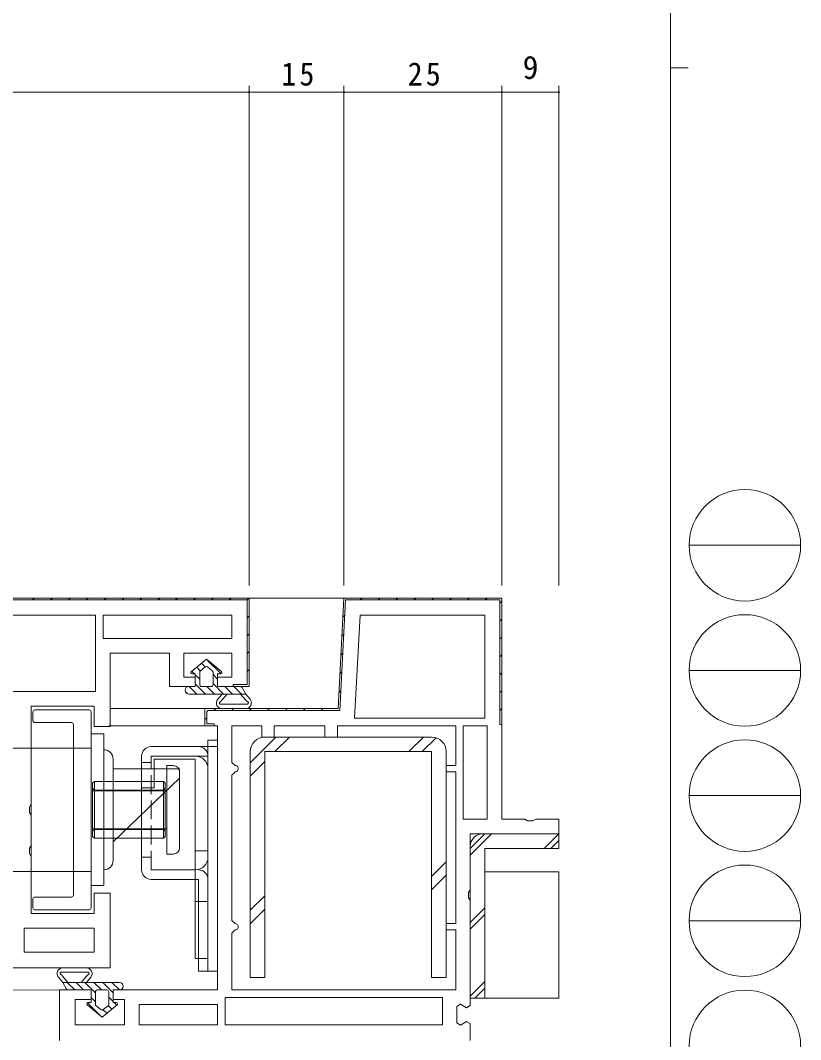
# Model space of a CAD drawing. Units: millimetres on the paper. Extents: x -420 to 373, y -297 to 267.
# Drawn here: x 249.4 to 372.9, y -151.8 to 9.4 of the extents above; entities that cross this region are included whole.
import ezdxf
from ezdxf.enums import TextEntityAlignment as Align

# ---------------------------------------------------------------- set-up
doc = ezdxf.new("R2010")
doc.units = ezdxf.units.MM
doc.linetypes.add('DASHED3', pattern=[4, 3, -1])
for name, color, linetype, lineweight in [('0-1_YKK_ZWAK', 7, 'Continuous', 9), ('0-3_YKK_12', 2, 'Continuous', 9), ('0-4_YKK_D', 6, 'Continuous', 9), ('0-6_YKK_13', 4, 'Continuous', 9), ('0-7_YKK_11', 7, 'Continuous', 9)]:
    doc.layers.add(name, color=color, linetype=linetype, lineweight=lineweight)
doc.styles.add('ＭＳ ゴシック', font='')
doc.styles.get('ＭＳ ゴシック').set_extended_font_data('MS Gothic')

msp = doc.modelspace()

# ---------------------------------------------------------------- linework, layer by layer
at = {"layer": '0-1_YKK_ZWAK'}
for p, q in [((352.3, 264.4), (352.3, -260.6)), ((352.3, 1.9), (355.1, 1.9)), ((355.276, -73.616), (372.916, -73.616)), ((355.276, -93.412), (372.916, -93.412)), ((355.276, -113.208), (372.916, -113.208)), ((355.276, -133.004), (372.916, -133.004))]:
    msp.add_line(p, q, dxfattribs=at)
for centre in [(364.096, -73.616), (364.096, -93.412), (364.096, -113.208), (364.096, -133.004), (364.096, -152.8)]:
    msp.add_circle(centre, 8.82, dxfattribs=at)
at = {"layer": '0-3_YKK_12'}
for p, q in [((301.105, -81.954), (285.13, -81.954)), ((279.13, -99.447), (263.63, -99.447)), ((279.13, -102.147), (263.439, -102.147)), ((256.13, -143.954), (246.63, -143.957))]:
    msp.add_line(p, q, dxfattribs=at)
at = {"layer": '0-4_YKK_D'}
for p, q in [((285.63, -79.954), (285.63, -0.954)), ((285.63, -79.954), (285.63, -0.954)), ((300.63, -79.954), (300.63, -0.954)), ((300.63, -79.954), (300.63, -0.954)), ((325.63, -79.954), (325.63, -0.954)), ((325.63, -79.954), (325.63, -0.954)), ((334.63, -79.954), (334.63, -0.954)), ((155.63, -1.954), (285.63, -1.954)), ((285.63, -1.954), (300.63, -1.954)), ((300.63, -1.954), (325.63, -1.954)), ((325.63, -1.954), (334.63, -1.954))]:
    msp.add_line(p, q, dxfattribs=at)
for centre, start, end in [((285.63, -1.954), 0, 180), ((285.63, -1.954), 0, 180), ((285.63, -1.954), 180, 0), ((285.63, -1.954), 180, 0), ((300.63, -1.954), 0, 180), ((300.63, -1.954), 0, 180), ((300.63, -1.954), 180, 0), ((300.63, -1.954), 180, 0), ((325.63, -1.954), 0, 180), ((325.63, -1.954), 0, 180), ((325.63, -1.954), 180, 0), ((325.63, -1.954), 180, 0), ((334.63, -1.954), 0, 180), ((334.63, -1.954), 180, 0)]:
    msp.add_arc(centre, 0.106, start, end, dxfattribs=at)
at = {"layer": '0-6_YKK_13'}
for p, q in [((278.88, -91.649), (276.504, -93.59)), ((278.88, -91.649), (281.256, -93.59)), ((279.081, -91.813), (281.202, -93.935)), ((277.344, -92.905), (277.914, -93.475)), ((278.69, -92.837), (277.94, -93.45)), ((278.122, -92.269), (278.69, -92.837)), ((279.82, -93.45), (279.07, -92.837)), ((276.565, -93.54), (276.974, -93.949)), ((277.13, -93.949), (276.632, -93.949)), ((277.13, -93.949), (277.13, -95.949)), ((277.13, -94.105), (277.83, -94.805)), ((277.83, -95.649), (277.83, -93.683)), ((279.93, -93.683), (279.93, -95.649)), ((279.93, -94.077), (280.63, -94.777)), ((280.63, -93.949), (280.63, -95.949)), ((281.128, -93.949), (280.63, -93.949)), ((277.13, -95.949), (276.13, -95.949)), ((276.147, -95.95), (277.346, -97.149)), ((277.13, -95.519), (278.76, -97.149)), ((279.63, -95.949), (278.13, -95.949)), ((278.974, -95.949), (280.174, -97.149)), ((279.93, -95.491), (281.588, -97.149)), ((284.258, -95.949), (280.63, -95.949)), ((281.803, -95.949), (283.003, -97.149)), ((283.217, -95.949), (284.417, -97.149)), ((275.587, -96.805), (275.874, -97.092)), ((276.13, -97.149), (285.097, -97.149)), ((281.373, -97.149), (280.679, -97.975)), ((282.172, -97.149), (281.345, -98.133)), ((284.297, -97.149), (285.124, -98.133)), ((251.432, -101.349), (251.432, -99.949)), ((260.33, -99.649), (251.732, -99.649)), ((260.63, -99.949), (260.63, -130.95)), ((281.135, -98.754), (285.342, -98.754)), ((281.368, -99.454), (285.102, -99.454)), ((251.732, -101.649), (257.531, -101.649)), ((257.831, -101.949), (257.831, -128.95)), ((260.631, -103.452), (260.631, -127.452)), ((279.129, -104.457), (280.63, -104.457)), ((279.129, -140.957), (279.129, -104.457)), ((289.888, -103.954), (285.83, -108.012)), ((288.13, -103.954), (314.53, -103.954)), ((292.011, -103.954), (289.711, -106.254)), ((313.222, -103.954), (310.922, -106.254)), ((315.235, -104.065), (313.045, -106.254)), ((210.632, -105.702), (260.629, -105.702)), ((251.129, -105.702), (251.129, -125.202)), ((277.629, -105.457), (270.129, -105.457)), ((277.629, -105.457), (270.129, -105.457)), ((279.129, -105.457), (270.129, -105.457)), ((279.129, -105.457), (280.63, -105.457)), ((279.129, -106.957), (279.129, -105.457)), ((280.63, -105.457), (280.63, -140.957)), ((264.131, -107.452), (264.131, -123.452)), ((268.629, -106.957), (268.629, -111.957)), ((268.629, -106.957), (268.629, -111.957)), ((268.629, -106.957), (268.629, -124.957)), ((268.629, -107.958), (270.129, -107.958)), ((270.129, -106.957), (279.129, -106.957)), ((277.129, -107.457), (270.629, -107.457)), ((277.129, -107.457), (270.629, -107.457)), ((277.129, -107.457), (277.129, -138.957)), ((277.129, -107.457), (277.129, -138.957)), ((279.129, -106.957), (279.129, -138.957)), ((279.129, -106.957), (279.129, -138.957)), ((288.13, -107.835), (285.83, -110.135)), ((264.131, -108.952), (269.632, -108.952)), ((269.632, -108.952), (274.632, -108.952)), ((273.633, -108.458), (272.633, -108.458)), ((272.633, -122.458), (272.633, -108.458)), ((274.632, -110.452), (274.632, -108.952)), ((274.633, -121.458), (274.633, -109.458)), ((279.129, -122.957), (279.129, -108.957)), ((272.083, -110.958), (261.183, -110.957)), ((274.632, -110.452), (269.632, -115.244)), ((272.083, -119.957), (272.083, -110.957)), ((272.384, -111.257), (272.083, -110.957)), ((260.883, -111.257), (260.883, -119.657)), ((261.183, -112.357), (260.883, -112.057)), ((272.384, -112.457), (260.883, -112.457)), ((272.083, -112.357), (261.183, -112.357)), ((272.083, -112.357), (272.384, -112.057)), ((272.384, -119.657), (272.384, -111.257)), ((272.633, -112.457), (272.384, -112.457)), ((269.632, -115.244), (264.131, -120.515)), ((261.183, -118.557), (260.883, -118.857)), ((272.083, -118.557), (261.183, -118.557)), ((272.083, -118.557), (272.384, -118.857)), ((324.024, -119.254), (320.63, -122.648)), ((322.963, -119.254), (320.63, -121.587)), ((322.63, -119.254), (334.63, -119.254)), ((334.63, -119.254), (332.33, -121.554)), ((334.63, -119.254), (334.63, -121.554)), ((260.883, -119.657), (261.183, -119.957)), ((272.083, -119.958), (261.183, -119.957)), ((272.083, -119.957), (272.384, -119.657)), ((334.63, -120.315), (333.392, -121.554)), ((273.633, -122.458), (272.633, -122.458)), ((277.129, -121.957), (279.129, -121.957)), ((320.63, -145.254), (320.63, -121.254)), ((322.93, -121.554), (322.93, -145.254)), ((334.63, -121.554), (322.93, -121.554)), ((268.629, -122.957), (270.129, -122.957)), ((316.83, -123.681), (314.53, -125.981)), ((210.632, -125.202), (260.631, -125.202)), ((270.129, -124.957), (277.129, -124.957)), ((334.63, -125.254), (322.93, -125.254)), ((270.129, -126.457), (277.629, -126.457)), ((277.629, -140.957), (277.629, -126.457)), ((279.129, -140.957), (279.129, -126.457)), ((316.83, -125.804), (314.53, -128.104)), ((260.631, -127.452), (262.632, -127.452)), ((251.431, -129.55), (251.431, -130.95)), ((251.731, -129.25), (257.531, -129.25)), ((277.129, -129.957), (279.129, -129.957)), ((288.13, -129.046), (285.83, -131.346)), ((260.33, -131.25), (251.731, -131.25)), ((288.13, -131.169), (285.83, -133.469)), ((322.93, -130.954), (320.63, -133.254)), ((322.93, -132.015), (320.63, -134.315)), ((279.129, -138.957), (277.129, -138.957)), ((279.129, -138.957), (277.129, -138.957)), ((260.125, -141.149), (255.919, -141.149)), ((256.963, -142.754), (256.136, -141.77)), ((259.892, -140.449), (256.158, -140.449)), ((259.088, -142.754), (259.915, -141.77)), ((277.629, -140.957), (279.129, -140.957)), ((280.63, -140.957), (279.129, -140.957)), ((265.13, -142.754), (256.163, -142.754)), ((258.043, -143.954), (256.843, -142.754)), ((259.458, -143.954), (258.258, -142.754)), ((261.33, -144.412), (259.672, -142.754)), ((259.887, -142.754), (260.581, -141.928)), ((262.286, -143.954), (261.086, -142.754)), ((264.13, -144.383), (262.5, -142.754)), ((265.114, -143.953), (263.914, -142.754)), ((265.673, -143.098), (265.386, -142.811)), ((322.93, -142.621), (320.63, -144.921)), ((257.002, -143.954), (260.63, -143.954)), ((260.63, -145.954), (260.63, -143.954)), ((261.33, -146.22), (261.33, -144.254)), ((261.63, -143.954), (263.13, -143.954)), ((263.43, -144.254), (263.43, -146.22)), ((264.13, -143.954), (265.13, -143.954)), ((264.13, -145.954), (264.13, -143.954)), ((287.33, -143.954), (289.93, -143.954)), ((322.93, -143.683), (321.359, -145.254)), ((262.38, -148.254), (260.004, -146.312)), ((262.179, -148.089), (260.058, -145.968)), ((260.132, -145.954), (260.63, -145.954)), ((261.33, -145.826), (260.63, -145.126)), ((261.44, -146.452), (262.19, -147.065)), ((262.38, -148.254), (264.756, -146.312)), ((262.57, -147.065), (263.32, -146.452)), ((263.916, -146.998), (263.346, -146.428)), ((264.13, -145.798), (263.43, -145.098)), ((264.13, -145.954), (264.628, -145.954)), ((264.695, -146.362), (264.286, -145.954)), ((322.93, -145.254), (320.63, -145.254)), ((263.138, -147.634), (262.57, -147.066))]:
    msp.add_line(p, q, dxfattribs=at)
at = {"layer": '0-6_YKK_13', "linetype": 'DASHED3'}
msp.add_line((270.129, -124.957), (270.129, -106.957), dxfattribs=at)
at = {"layer": '0-6_YKK_13'}
for points in [[(284.52, -96.104), (285.097, -97.149), (285.791, -97.975)], [(260.631, -103.452), (262.632, -103.452), (262.632, -127.452)], [(316.83, -106.254), (316.83, -141.954), (314.53, -141.954), (314.53, -106.254), (288.13, -106.254), (288.13, -141.954), (285.83, -141.954), (285.83, -106.254)], [(270.629, -107.457), (270.629, -111.957), (268.629, -111.957)], [(270.629, -107.457), (270.629, -111.957), (268.629, -111.957)], [(261.183, -119.957), (261.183, -110.957), (260.883, -111.257)], [(272.633, -118.458), (272.384, -118.458), (260.883, -118.457)], [(334.63, -125.254), (334.63, -145.254), (322.93, -145.254)], [(256.74, -143.798), (256.163, -142.754), (255.469, -141.928)]]:
    msp.add_lwpolyline(points, dxfattribs=at)
for centre, radius, start, end in [((278.13, -93.683), 0.3, 129.25259, 180), ((278.88, -93.07), 0.3, 50.74739, 129.25259), ((279.63, -93.683), 0.3, 0, 50.74739), ((276.632, -93.747), 0.202, 129.25259, 270), ((281.128, -93.747), 0.202, 270, 50.74739), ((276.13, -96.549), 0.6, 90, 270), ((278.13, -95.649), 0.3, 180, 270), ((279.63, -95.649), 0.3, 270, 0), ((284.258, -96.249), 0.3, 28.88658, 89.99998), ((281.368, -98.554), 0.9, 139.95366, 270), ((280.58, -97.49), 1, 297.55611, 319.95366), ((285.102, -98.554), 0.9, 270, 40.04633), ((285.89, -97.49), 1, 220.04633, 242.44388), ((251.732, -99.949), 0.3, 90, 179.99965), ((260.33, -99.949), 0.3, 359.99983, 89.99973), ((281.135, -98.554), 0.2, 117.55611, 295.27687), ((285.335, -98.554), 0.2, 244.72311, 62.44388), ((251.732, -101.349), 0.3, 179.99965, 270), ((257.531, -101.949), 0.3, 0, 89.99956), ((288.13, -106.254), 2.3, 90, 180), ((314.53, -106.254), 2.3, 0, 90), ((262.632, -107.452), 1.5, 0, 90), ((270.129, -106.957), 1.5, 90, 180), ((270.129, -106.957), 1.5, 90, 180), ((270.129, -106.957), 1.5, 90, 180), ((277.629, -106.957), 1.5, 0, 90), ((277.629, -106.957), 1.5, 0, 90), ((277.129, -108.957), 2, 0, 90), ((273.633, -109.458), 1, 0, 90), ((322.63, -121.254), 2, 90, 180), ((273.633, -121.458), 1, 270, 0), ((262.632, -123.452), 1.5, 270, 0), ((277.129, -122.957), 2, 270, 0), ((270.129, -124.957), 1.5, 180, 270), ((277.629, -126.457), 1.5, 0, 90), ((257.531, -128.95), 0.3, 269.99956, 0), ((251.731, -129.55), 0.3, 90, 179.99998), ((251.731, -130.95), 0.3, 180, 270), ((260.33, -130.95), 0.3, 270, 359.99983), ((256.158, -141.349), 0.9, 90, 220.04633), ((255.925, -141.349), 0.2, 64.72311, 242.44388), ((255.37, -142.413), 1, 40.04633, 62.44388), ((259.892, -141.349), 0.9, 319.95366, 90), ((260.68, -142.413), 1, 117.55611, 139.95366), ((260.125, -141.349), 0.2, 297.55611, 115.27687), ((265.13, -143.354), 0.6, 270, 90), ((257.002, -143.654), 0.3, 208.88658, 269.99998), ((261.63, -144.254), 0.3, 90, 180), ((263.13, -144.254), 0.3, 0, 90), ((260.132, -146.156), 0.202, 90, 230.74739), ((261.63, -146.22), 0.3, 180, 230.74739), ((263.13, -146.22), 0.3, 309.25259, 0), ((264.628, -146.156), 0.202, 309.25259, 90), ((262.38, -146.833), 0.3, 230.74739, 309.25259)]:
    msp.add_arc(centre, radius, start, end, dxfattribs=at)
at = {"layer": '0-7_YKK_11'}
for p, q in [((251.689, -81.954), (251.389, -82.254)), ((254.517, -81.954), (254.217, -82.254)), ((257.346, -81.954), (257.046, -82.254)), ((260.174, -81.954), (259.874, -82.254)), ((263.003, -81.954), (262.703, -82.254)), ((265.831, -81.954), (265.531, -82.254)), ((268.66, -81.954), (268.36, -82.254)), ((271.488, -81.954), (271.188, -82.254)), ((274.316, -81.954), (274.016, -82.254)), ((277.145, -81.954), (276.845, -82.254)), ((279.973, -81.954), (279.673, -82.254)), ((282.802, -81.954), (282.502, -82.254)), ((285.484, -82.1), (285.272, -82.313)), ((303.517, -81.954), (303.217, -82.254)), ((306.346, -81.954), (306.046, -82.254)), ((309.174, -81.954), (308.874, -82.254)), ((312.003, -81.954), (311.703, -82.254)), ((314.831, -81.954), (314.531, -82.254)), ((317.66, -81.954), (317.36, -82.254)), ((320.488, -81.954), (320.188, -82.254)), ((323.316, -81.954), (323.016, -82.254)), ((325.63, -82.469), (325.33, -82.769)), ((325.63, -82.454), (325.63, -101.954)), ((262.53, -84.654), (282.93, -84.654)), ((285.63, -84.782), (285.33, -85.082)), ((300.787, -84.684), (300.47, -85.001)), ((325.63, -85.297), (325.33, -85.597)), ((285.63, -87.611), (285.33, -87.911)), ((300.631, -87.669), (300.314, -87.986)), ((325.63, -88.125), (325.33, -88.426)), ((285.63, -90.439), (285.33, -90.739)), ((300.475, -90.654), (300.158, -90.971)), ((325.63, -90.954), (325.33, -91.254)), ((285.63, -93.268), (285.33, -93.568)), ((300.318, -93.638), (300.001, -93.955)), ((325.63, -93.782), (325.33, -94.082)), ((283.244, -95.654), (283.13, -95.768)), ((300.162, -96.623), (299.845, -96.94)), ((325.63, -96.611), (325.33, -96.911)), ((261.33, -96.754), (229.23, -96.754)), ((280.361, -99.454), (280.061, -99.754)), ((283.189, -99.454), (282.889, -99.754)), ((286.017, -99.454), (285.717, -99.754)), ((288.846, -99.454), (288.546, -99.754)), ((291.674, -99.454), (291.374, -99.754)), ((294.503, -99.454), (294.203, -99.754)), ((297.331, -99.454), (297.031, -99.754)), ((325.63, -99.439), (325.33, -99.739)), ((278.93, -100.884), (278.63, -101.184)), ((278.93, -99.954), (278.93, -101.854)), ((322.93, -100.954), (302.338, -100.954)), ((319.53, -116.954), (319.53, -102.154)), ((325.63, -101.954), (325.33, -101.954)), ((250.03, -134.154), (261.13, -134.154)), ((282.93, -143.954), (318.33, -143.954)), ((268.23, -146.254), (280.63, -146.254)), ((281.83, -145.154), (316.23, -145.154))]:
    msp.add_line(p, q, dxfattribs=at)
for points in [[(155.63, -81.954), (285.63, -81.954), (285.63, -95.954), (280.63, -95.954), (280.63, -94.454), (282.93, -94.454), (282.93, -90.654), (275.33, -90.654), (275.33, -94.454), (277.13, -94.454), (277.13, -95.954), (273.03, -95.954), (273.03, -90.654), (263.63, -90.654), (263.63, -102.254), (261.13, -102.254), (261.13, -99.054), (251.13, -99.054), (251.13, -114.588), (250.88, -115.021), (250.88, -115.887), (251.13, -116.32), (251.13, -121.088), (250.88, -121.521), (250.88, -122.387), (251.13, -122.82), (251.13, -131.854), (261.13, -131.854), (261.13, -128.654), (263.63, -128.654), (263.63, -140.454), (246.63, -140.454)], [(255.63, -151.954), (255.63, -143.954), (260.63, -143.954), (260.63, -145.454), (258.13, -145.454), (258.13, -149.454), (265.93, -149.454), (265.93, -145.454), (264.13, -145.454), (264.13, -143.954), (280.63, -143.954), (280.63, -102.154), (278.63, -102.154), (278.63, -99.454), (299.713, -99.454), (300.63, -81.954), (325.63, -81.954), (325.63, -116.954), (329.264, -116.954), (329.697, -117.204), (330.563, -117.204), (330.996, -116.954), (334.63, -116.954), (334.63, -119.254), (320.63, -119.254), (320.63, -128.088), (320.38, -128.521), (320.38, -129.387), (320.63, -129.82), (320.63, -146.432), (320.067, -146.795), (319.094, -146.213), (318.53, -146.576), (318.53, -149.132), (319.094, -149.495), (320.067, -148.913), (320.63, -149.276), (320.63, -151.954)], [(158.13, -89.654), (155.93, -89.654), (155.93, -82.254), (285.33, -82.254), (285.33, -95.654), (283.13, -95.654), (283.13, -95.954), (285.13, -95.954)], [(325.33, -101.954), (325.33, -82.254), (300.915, -82.254), (299.998, -99.754), (279.13, -99.754), (278.93, -99.954)], [(278.93, -99.954), (278.93, -101.854), (280.13, -101.854), (280.13, -102.154)], [(282.93, -143.954), (318.33, -143.954), (318.33, -134.454), (316.83, -134.454), (316.83, -133.454), (318.33, -133.454), (318.33, -109.454), (316.83, -109.454), (316.83, -108.454), (318.33, -108.454), (318.33, -102.154), (299.63, -102.154), (299.63, -103.954), (297.63, -103.954), (297.63, -102.154), (289.63, -102.154), (289.63, -103.954), (287.63, -103.954), (287.63, -102.154), (282.93, -102.154), (282.93, -107.954), (283.43, -108.454)], [(283.43, -109.454), (282.93, -109.954), (282.93, -132.954), (283.43, -133.454)], [(283.43, -134.454), (282.93, -134.954), (282.93, -143.954)]]:
    msp.add_lwpolyline(points, dxfattribs=at)
for points in [[(261.33, -96.754), (229.23, -96.754), (229.23, -84.654), (261.33, -84.654)], [(262.53, -84.654), (282.93, -84.654), (282.93, -88.354), (262.53, -88.354)], [(322.93, -100.954), (302.338, -100.954), (303.192, -84.654), (322.93, -84.654)], [(319.53, -116.954), (319.53, -102.154), (323.33, -102.154), (323.33, -116.954)], [(250.03, -134.154), (261.13, -134.154), (261.13, -137.954), (250.03, -137.954)], [(268.23, -146.254), (280.63, -146.254), (280.63, -149.454), (268.23, -149.454)], [(281.83, -145.154), (316.23, -145.154), (316.23, -149.454), (281.83, -149.454)]]:
    msp.add_lwpolyline(points, close=True, dxfattribs=at)
for centre in [(283.43, -108.954), (283.43, -133.954)]:
    msp.add_arc(centre, 0.5, 269.99998, 90, dxfattribs=at)

# ---------------------------------------------------------------- texts
at = {"layer": '0-4_YKK_D', "color": 3, "style": 'ＭＳ ゴシック'}
msp.add_text('9', height=3.666, dxfattribs=at).set_placement((328.93, -0.954), align=Align.BOTTOM_LEFT)
at = {"layer": '0-4_YKK_D', "color": 3, "char_height": 3.666, "attachment_point": 7, "style": 'ＭＳ ゴシック'}
for s, insert in [('\\T1.21;\\W0.95;15', (290.73, -0.954)), ('\\T1.21;\\W0.95;25', (310.73, -0.954))]:
    msp.add_mtext(s, dxfattribs=dict(at, insert=insert))

doc.saveas('drawing.dxf')
